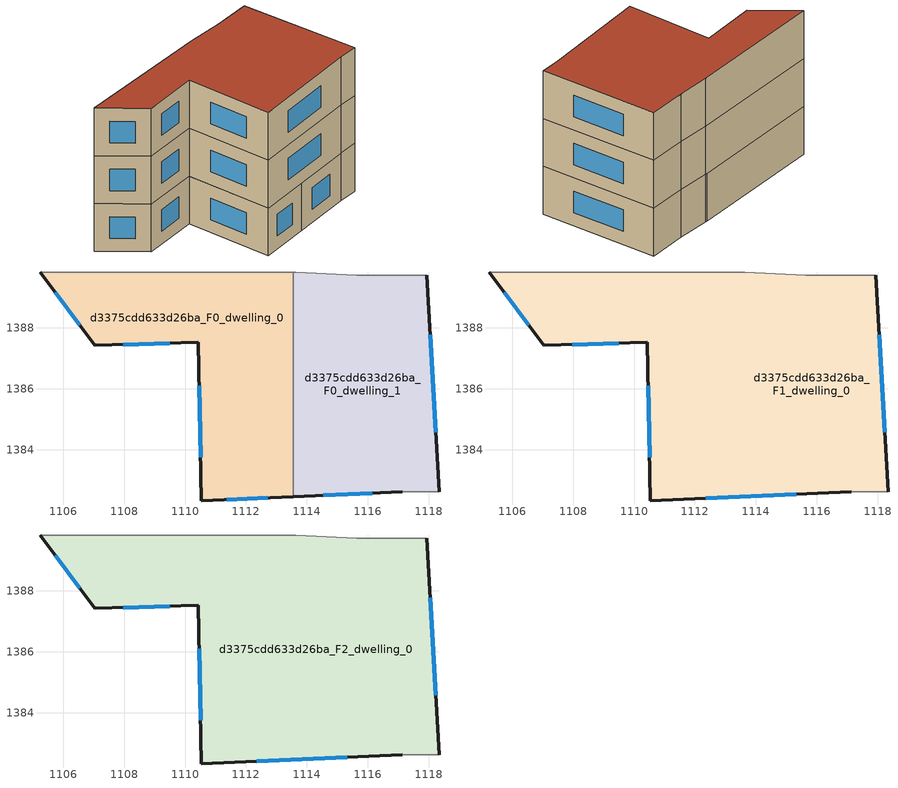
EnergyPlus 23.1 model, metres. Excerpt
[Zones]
d3375cdd633d26ba_F0_dwelling_0
 floor ground (EU_floor_Construction): 1113.55,1389.83 1113.55,1382.46 1110.54,1382.33 1110.44,1387.53 1107.04,1387.43 1105.23,1389.83 z0
 wall outside (EU_wall_Construction): 1105.23,1389.83 1107.04,1387.43 1110.44,1387.53 1110.54,1382.33 1113.55,1382.46 z0:3
 wall adiabatic (EU_wall_Construction): 1113.55,1389.83 1105.23,1389.83 z0:3
 wall to d3375cdd633d26ba_F0_dwelling_1 (EU_wall_Construction): 1113.55,1382.46 1113.55,1389.83 z0:3
 window (EU_Window_Construction): 1105.73,1389.17 1106.54,1388.09 / 1111.36,1382.36 1112.72,1382.42 / 1110.46,1386.1 1110.51,1383.76 / 1107.97,1387.46 1109.5,1387.5 z0.83:2.17
d3375cdd633d26ba_F0_dwelling_1
 floor ground (EU_floor_Construction): 1117.94,1389.73 1118.34,1382.62 1117.14,1382.62 1113.55,1382.46 1113.55,1389.83 1113.64,1389.83 1115.64,1389.73 z0
 wall outside (EU_wall_Construction): 1113.55,1382.46 1117.14,1382.62 / 1118.34,1382.62 1117.94,1389.73 z0:3
 wall adiabatic (EU_wall_Construction): 1117.14,1382.62 1118.34,1382.62 / 1117.94,1389.73 1115.64,1389.73 1113.64,1389.83 1113.55,1389.83 z0:3
 window (EU_Window_Construction): 1114.54,1382.51 1116.15,1382.58 / 1118.23,1384.58 1118.05,1387.77 z0.83:2.17
d3375cdd633d26ba_F1_dwelling_0
 floor to d3375cdd633d26ba_F0_dwelling_0 (EU_floor_Construction): 1113.55,1389.83 1113.55,1382.46 1110.54,1382.33 1110.44,1387.53 1107.03,1387.43 1105.23,1389.83 z3
 floor to d3375cdd633d26ba_F0_dwelling_1 (EU_floor_Construction): 1117.94,1389.73 1118.34,1382.62 1117.14,1382.62 1113.55,1382.46 1113.55,1389.83 1113.64,1389.83 1115.64,1389.73 z3
 wall outside (EU_wall_Construction): 1105.23,1389.83 1107.04,1387.43 1110.44,1387.53 1110.54,1382.33 1117.14,1382.62 / 1118.34,1382.62 1117.94,1389.73 z3:6
 wall adiabatic (EU_wall_Construction): 1117.14,1382.62 1118.34,1382.62 / 1117.94,1389.73 1115.64,1389.73 1113.64,1389.83 1105.23,1389.83 z3:6
 window (EU_Window_Construction): 1112.35,1382.41 1115.32,1382.54 / 1110.46,1386.1 1110.51,1383.76 / 1107.97,1387.46 1109.5,1387.5 / 1105.73,1389.17 1106.54,1388.09 / 1118.23,1384.58 1118.05,1387.77 z3.83:5.17
d3375cdd633d26ba_F2_dwelling_0
 floor to d3375cdd633d26ba_F1_dwelling_0 (EU_floor_Construction): 1117.94,1389.73 1118.34,1382.62 1117.14,1382.62 1110.54,1382.33 1110.44,1387.53 1107.03,1387.43 1105.23,1389.83 1113.64,1389.83 1115.64,1389.73 z6
 wall outside (EU_wall_Construction): 1105.23,1389.83 1107.04,1387.43 1110.44,1387.53 1110.54,1382.33 1117.14,1382.62 / 1118.34,1382.62 1117.94,1389.73 z6:9
 wall adiabatic (EU_wall_Construction): 1117.14,1382.62 1118.34,1382.62 / 1117.94,1389.73 1115.64,1389.73 1113.64,1389.83 1105.23,1389.83 z6:9
 window (EU_Window_Construction): 1112.35,1382.41 1115.32,1382.54 / 1110.46,1386.1 1110.51,1383.76 / 1107.97,1387.46 1109.5,1387.5 / 1105.73,1389.17 1106.54,1388.09 / 1118.23,1384.58 1118.05,1387.77 z6.83:8.17
 roof outside (EU_roof_Construction): 1118.34,1382.62 1117.94,1389.73 1115.64,1389.73 1113.64,1389.83 1105.23,1389.83 1107.04,1387.43 1110.44,1387.53 1110.54,1382.33 1117.14,1382.62 z9
[Building]
EU S2 Campaign: North Axis=0; Terrain=City; Solar Distribution=FullExterior
[Site:Location]
Lyon-Bron: Latitude=45.75; Longitude=5; Time Zone=1; Elevation=198
[SizingPeriod:WeatherFileDays]
AnnualSizingPeriod: Begin Month=1; Begin Day of Month=1; End Month=12; End Day of Month=31; Day of Week for Start Day=Monday; Use Weather File Daylight Saving Period=No; Use Weather File Rain and Snow Indicators=No
[MATERIAL]
EU_InternalMass_Material: Roughness=MediumRough; Thickness=0.1; Conductivity=1; Density=1800; Specific Heat=900; Thermal Absorptance=0.9; Solar Absorptance=0.7; Visible Absorptance=0.7
[MATERIAL:NOMASS] Roughness=MediumRough; Thermal Absorptance=0.9; Solar Absorptance=0.7; Visible Absorptance=0.7
Name | Thermal Resistance
EU_wall_NoMass | 0.87146
EU_roof_NoMass | 0.842276
EU_floor_NoMass | 0.496999
[WINDOWMATERIAL:SIMPLEGLAZINGSYSTEM]
EU_Window_SimpleGlazing: UFactor=2.2525; Solar Heat Gain Coefficient=0.76; Visible Transmittance=0.76
[CONSTRUCTION]
EU_wall_Construction: EU_wall_NoMass
EU_roof_Construction: EU_roof_NoMass
EU_floor_Construction: EU_floor_NoMass
EU_InternalMass_Construction: EU_InternalMass_Material
EU_Window_Construction: EU_Window_SimpleGlazing
[ZONE] Type=1; Multiplier=1; Ceiling Height=autocalculate; Floor Area=autocalculate; Part of Total Floor Area=Yes
Name | Volume
d3375cdd633d26ba_F0_dwelling_0 | 99.1326
d3375cdd633d26ba_F1_dwelling_0 | 198.274
d3375cdd633d26ba_F2_dwelling_0 | 198.275
d3375cdd633d26ba_F0_dwelling_1 | 99.1436
[INTERNALMASS] Construction=EU_InternalMass_Construction
Name | Zone or ZoneList | Surface Area
d3375cdd633d26ba_F0_dwelling_0_EU_InternalMass | d3375cdd633d26ba_F0_dwelling_0 | 33.0441
d3375cdd633d26ba_F0_dwelling_1_EU_InternalMass | d3375cdd633d26ba_F0_dwelling_1 | 33.0479
d3375cdd633d26ba_F1_dwelling_0_EU_InternalMass | d3375cdd633d26ba_F1_dwelling_0 | 66.0925
d3375cdd633d26ba_F2_dwelling_0_EU_InternalMass | d3375cdd633d26ba_F2_dwelling_0 | 66.0925
[OTHEREQUIPMENT] Fuel Type=Electricity; Design Level Calculation Method=Watts/Area; Power per Zone Floor Area=1; Fraction Latent=0; Fraction Radiant=0; Fraction Lost=0; Carbon Dioxide Generation Rate=0; EndUse Subcategory=EU_Step8_InternalGains
Name | Zone or ZoneList or Space or SpaceList | Schedule
EU_Step8_InternalGain_d3375cdd633d26ba_F0_dwelling_0_f000 | d3375cdd633d26ba_F0_dwelling_0 | EU_Step8_GainSchedule_d3375cdd633d26ba_F0_dwelling_0_f000
EU_Step8_InternalGain_d3375cdd633d26ba_F0_dwelling_1_f000 | d3375cdd633d26ba_F0_dwelling_1 | EU_Step8_GainSchedule_d3375cdd633d26ba_F0_dwelling_1_f000
EU_Step8_InternalGain_d3375cdd633d26ba_F1_dwelling_0_f000 | d3375cdd633d26ba_F1_dwelling_0 | EU_Step8_GainSchedule_d3375cdd633d26ba_F1_dwelling_0_f000
EU_Step8_InternalGain_d3375cdd633d26ba_F2_dwelling_0_f000 | d3375cdd633d26ba_F2_dwelling_0 | EU_Step8_GainSchedule_d3375cdd633d26ba_F2_dwelling_0_f000
[ZONEVENTILATION:DESIGNFLOWRATE] Schedule=EU_AlwaysOn; Design Flow Rate Calculation Method=AirChanges/Hour; Air Changes per Hour=0.425; Ventilation Type=Natural; Fan Pressure Rise=0; Fan Total Efficiency=1; Constant Term Coefficient=1; Temperature Term Coefficient=0; Velocity Term Coefficient=0; Velocity Squared Term Coefficient=0; Minimum Indoor Temperature=-100; Maximum Indoor Temperature=100; Delta Temperature=-100; Minimum Outdoor Temperature=-100; Maximum Outdoor Temperature=100; Maximum Wind Speed=40
Name | Zone or ZoneList or Space or SpaceList
EU_ConstantAir_d3375cdd633d26ba_F0_dwelling_0 | d3375cdd633d26ba_F0_dwelling_0
EU_ConstantAir_d3375cdd633d26ba_F0_dwelling_1 | d3375cdd633d26ba_F0_dwelling_1
EU_ConstantAir_d3375cdd633d26ba_F1_dwelling_0 | d3375cdd633d26ba_F1_dwelling_0
EU_ConstantAir_d3375cdd633d26ba_F2_dwelling_0 | d3375cdd633d26ba_F2_dwelling_0
[HVACTEMPLATE:THERMOSTAT] Constant Heating Setpoint=20; Constant Cooling Setpoint=50
EU_HeatOnly_d3375cdd633d26ba_F0_dwelling_0; EU_HeatOnly_d3375cdd633d26ba_F0_dwelling_1; EU_HeatOnly_d3375cdd633d26ba_F1_dwelling_0; EU_HeatOnly_d3375cdd633d26ba_F2_dwelling_0
[HVACTEMPLATE:ZONE:IDEALLOADSAIRSYSTEM] System Availability Schedule=EU_AlwaysOn; Maximum Heating Supply Air Temperature=50; Minimum Cooling Supply Air Temperature=13; Maximum Heating Supply Air Humidity Ratio=0.0156; Minimum Cooling Supply Air Humidity Ratio=0.0077; Heating Limit=NoLimit; Cooling Limit=NoLimit; Heating Availability Schedule=EU_AlwaysOn; Cooling Availability Schedule=EU_CoolingOff; Dehumidification Control Type=ConstantSensibleHeatRatio; Cooling Sensible Heat Ratio=0.7; Dehumidification Setpoint=60; Humidification Control Type=None; Humidification Setpoint=30; Outdoor Air Method=None; Outdoor Air Flow Rate per Person=0.00944; Outdoor Air Flow Rate per Zone Floor Area=0; Outdoor Air Flow Rate per Zone=0; Demand Controlled Ventilation Type=None; Outdoor Air Economizer Type=NoEconomizer; Heat Recovery Type=None; Sensible Heat Recovery Effectiveness=0.7; Latent Heat Recovery Effectiveness=0.65
Name | Template Thermostat
d3375cdd633d26ba_F0_dwelling_0 | EU_HeatOnly_d3375cdd633d26ba_F0_dwelling_0
d3375cdd633d26ba_F0_dwelling_1 | EU_HeatOnly_d3375cdd633d26ba_F0_dwelling_1
d3375cdd633d26ba_F1_dwelling_0 | EU_HeatOnly_d3375cdd633d26ba_F1_dwelling_0
d3375cdd633d26ba_F2_dwelling_0 | EU_HeatOnly_d3375cdd633d26ba_F2_dwelling_0
[SIZING:ZONE] Zone Cooling Design Supply Air Temperature Input Method=SupplyAirTemperature; Zone Cooling Design Supply Air Temperature=13; Zone Heating Design Supply Air Temperature Input Method=SupplyAirTemperature; Zone Heating Design Supply Air Temperature=50; Zone Cooling Design Supply Air Humidity Ratio=0.008; Zone Heating Design Supply Air Humidity Ratio=0.008; Cooling Design Air Flow Method=DesignDay; Cooling Design Air Flow Rate=0; Cooling Minimum Air Flow per Zone Floor Area=0.000762; Cooling Minimum Air Flow=0; Cooling Minimum Air Flow Fraction=0.2; Heating Design Air Flow Method=DesignDay; Heating Design Air Flow Rate=0; Heating Maximum Air Flow per Zone Floor Area=0.002032; Heating Maximum Air Flow=0.141576; Heating Maximum Air Flow Fraction=0.3; Account for Dedicated Outdoor Air System=No; Dedicated Outdoor Air System Control Strategy=NeutralSupplyAir; Dedicated Outdoor Air Low Setpoint Temperature for Design=autosize; Dedicated Outdoor Air High Setpoint Temperature for Design=autosize; Zone Load Sizing Method=Sensible Load Only No Latent Load; Zone Latent Cooling Design Supply Air Humidity Ratio Input Method=HumidityRatioDifference; Zone Cooling Design Supply Air Humidity Ratio Difference=0.005; Zone Latent Heating Design Supply Air Humidity Ratio Input Method=HumidityRatioDifference; Zone Humidification Design Supply Air Humidity Ratio Difference=0.005
d3375cdd633d26ba_F0_dwelling_0; d3375cdd633d26ba_F0_dwelling_1; d3375cdd633d26ba_F1_dwelling_0; d3375cdd633d26ba_F2_dwelling_0
[SCHEDULE:CONSTANT]
Name | Hourly Value
EU_AlwaysOn | 1
EU_CoolingOff | 0
[SCHEDULE:FILE] Column Number=1; Rows to Skip at Top=0; Number of Hours of Data=8760; Column Separator=Comma; Interpolate to Timestep=No; Minutes per Item=60; Adjust Schedule for Daylight Savings=Yes
Name | File
EU_Step8_GainSchedule_d3375cdd633d26ba_F0_dwelling_0_f000 | ../../schedules/d3375cdd633d26ba/d3375cdd633d26ba_F0_dwelling_0_f000_gain.csv
EU_Step8_GainSchedule_d3375cdd633d26ba_F0_dwelling_1_f000 | ../../schedules/d3375cdd633d26ba/d3375cdd633d26ba_F0_dwelling_1_f000_gain.csv
EU_Step8_GainSchedule_d3375cdd633d26ba_F1_dwelling_0_f000 | ../../schedules/d3375cdd633d26ba/d3375cdd633d26ba_F1_dwelling_0_f000_gain.csv
EU_Step8_GainSchedule_d3375cdd633d26ba_F2_dwelling_0_f000 | ../../schedules/d3375cdd633d26ba/d3375cdd633d26ba_F2_dwelling_0_f000_gain.csv
